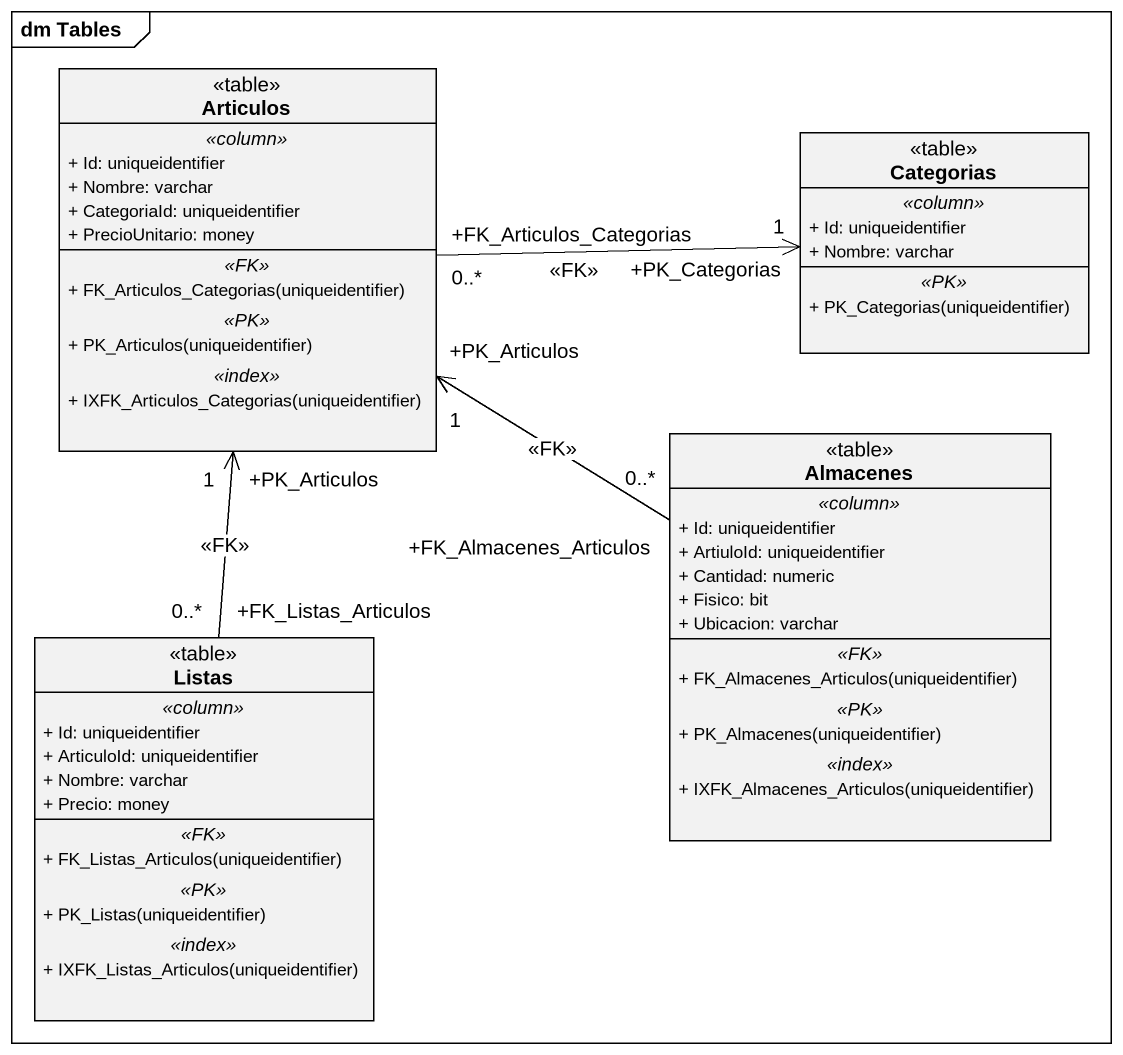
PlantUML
@startuml
mainframe dm Tables
hide circle
hide empty members
skinparam classAttributeIconSize 0
class Articulos <<table>> {
  .. <<column>> ..
  + Id: uniqueidentifier
  + Nombre: varchar
  + CategoriaId: uniqueidentifier
  + PrecioUnitario: money
  .. <<FK>> ..
  + FK_Articulos_Categorias(uniqueidentifier)
  .. <<PK>> ..
  + PK_Articulos(uniqueidentifier)
  .. <<index>> ..
  + IXFK_Articulos_Categorias(uniqueidentifier)
}
class Categorias <<table>> {
  .. <<column>> ..
  + Id: uniqueidentifier
  + Nombre: varchar
  .. <<PK>> ..
  + PK_Categorias(uniqueidentifier)
}
class Almacenes <<table>> {
  .. <<column>> ..
  + Id: uniqueidentifier
  + ArtiuloId: uniqueidentifier
  + Cantidad: numeric
  + Fisico: bit
  + Ubicacion: varchar
  .. <<FK>> ..
  + FK_Almacenes_Articulos(uniqueidentifier)
  .. <<PK>> ..
  + PK_Almacenes(uniqueidentifier)
  .. <<index>> ..
  + IXFK_Almacenes_Articulos(uniqueidentifier)
}
class Listas <<table>> {
  .. <<column>> ..
  + Id: uniqueidentifier
  + ArticuloId: uniqueidentifier
  + Nombre: varchar
  + Precio: money
  .. <<FK>> ..
  + FK_Listas_Articulos(uniqueidentifier)
  .. <<PK>> ..
  + PK_Listas(uniqueidentifier)
  .. <<index>> ..
  + IXFK_Listas_Articulos(uniqueidentifier)
}
Articulos "+FK_Articulos_Categorias\n0..*" -right-> "+PK_Categorias\n1" Categorias : <<FK>>
Almacenes "+FK_Almacenes_Articulos\n0..*" -up-> "+PK_Articulos\n1" Articulos : <<FK>>
Listas "+FK_Listas_Articulos\n0..*" -up-> "+PK_Articulos\n1" Articulos : <<FK>>
@enduml
